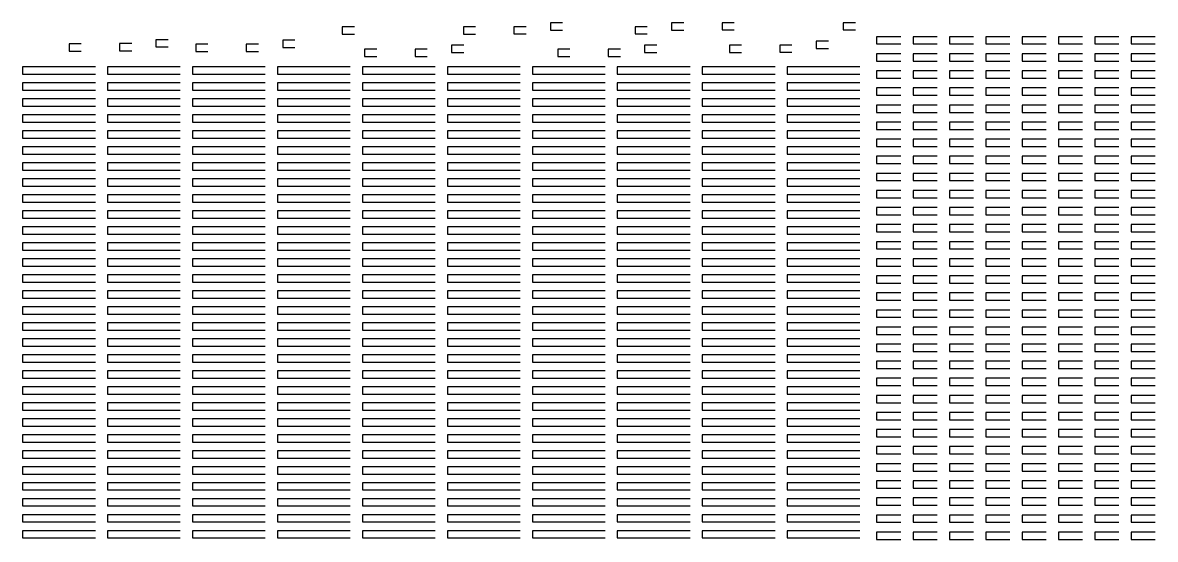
# Model space of a CAD drawing. Header units: millimetres. Extents: x 3305 to 5605, y 2355 to 3594.
# Drawn here: x 5263.2 to 5419, y 3014.6 to 3085.6 of the extents above; entities that cross this region are included whole.
import ezdxf

# ---------------------------------------------------------------- set-up
doc = ezdxf.new("R2010")
doc.units = ezdxf.units.MM
doc.layers.add('Corte exterior', color=1, linetype='Continuous')

msp = doc.modelspace()

# ---------------------------------------------------------------- linework, layer by layer
at = {"layer": 'Corte exterior', "color": 1}
for p, q in [((5307.13, 3085.07), (5307.13, 3084.07)), ((5308.8, 3085.07), (5307.13, 3085.07)), ((5323.8, 3085.07), (5323.8, 3084.07)), ((5325.47, 3085.07), (5323.8, 3085.07)), ((5330.75, 3085.09), (5330.75, 3084.09)), ((5332.42, 3085.09), (5330.75, 3085.09)), ((5335.76, 3085.62), (5335.76, 3084.62)), ((5337.43, 3085.62), (5335.76, 3085.62)), ((5335.76, 3084.62), (5337.43, 3084.62)), ((5347.42, 3085.09), (5347.42, 3084.09)), ((5349.08, 3085.09), (5347.42, 3085.09)), ((5352.43, 3085.62), (5352.43, 3084.62)), ((5354.09, 3085.62), (5352.43, 3085.62)), ((5352.43, 3084.62), (5354.09, 3084.62)), ((5359.38, 3085.64), (5359.38, 3084.64)), ((5361.04, 3085.64), (5359.38, 3085.64)), ((5359.38, 3084.64), (5361.04, 3084.64)), ((5376.04, 3085.64), (5376.04, 3084.64)), ((5377.71, 3085.64), (5376.04, 3085.64)), ((5376.04, 3084.64), (5377.71, 3084.64)), ((5281.51, 3083.3), (5281.51, 3082.3)), ((5283.18, 3083.3), (5281.51, 3083.3)), ((5298.94, 3083.23), (5298.94, 3082.23)), ((5300.61, 3083.23), (5298.94, 3083.23)), ((5307.13, 3084.07), (5308.8, 3084.07)), ((5323.8, 3084.07), (5325.47, 3084.07)), ((5330.75, 3084.09), (5332.42, 3084.09)), ((5347.42, 3084.09), (5349.08, 3084.09)), ((5372.33, 3083.11), (5372.33, 3082.11)), ((5373.99, 3083.11), (5372.33, 3083.11)), ((5269.55, 3082.74), (5269.55, 3081.74)), ((5271.21, 3082.74), (5269.55, 3082.74)), ((5269.55, 3081.74), (5271.21, 3081.74)), ((5276.5, 3082.76), (5276.5, 3081.76)), ((5278.17, 3082.76), (5276.5, 3082.76)), ((5276.5, 3081.76), (5278.17, 3081.76)), ((5281.51, 3082.3), (5283.18, 3082.3)), ((5286.98, 3082.68), (5286.98, 3081.68)), ((5288.65, 3082.68), (5286.98, 3082.68)), ((5286.98, 3081.68), (5288.65, 3081.68)), ((5293.93, 3082.7), (5293.93, 3081.7)), ((5295.6, 3082.7), (5293.93, 3082.7)), ((5293.93, 3081.7), (5295.6, 3081.7)), ((5298.94, 3082.23), (5300.61, 3082.23)), ((5310.2, 3081.98), (5310.2, 3080.98)), ((5311.87, 3081.98), (5310.2, 3081.98)), ((5317.16, 3082.01), (5317.16, 3081.01)), ((5318.82, 3082.01), (5317.16, 3082.01)), ((5322.17, 3082.54), (5322.17, 3081.54)), ((5323.83, 3082.54), (5322.17, 3082.54)), ((5322.17, 3081.54), (5323.83, 3081.54)), ((5336.76, 3081.98), (5336.76, 3080.98)), ((5338.43, 3081.98), (5336.76, 3081.98)), ((5343.72, 3082.01), (5343.72, 3081.01)), ((5345.38, 3082.01), (5343.72, 3082.01)), ((5348.72, 3082.54), (5348.72, 3081.54)), ((5350.39, 3082.54), (5348.72, 3082.54)), ((5348.72, 3081.54), (5350.39, 3081.54)), ((5360.37, 3082.55), (5360.37, 3081.55)), ((5362.03, 3082.55), (5360.37, 3082.55)), ((5360.37, 3081.55), (5362.03, 3081.55)), ((5367.32, 3082.57), (5367.32, 3081.57)), ((5368.98, 3082.57), (5367.32, 3082.57)), ((5367.32, 3081.57), (5368.98, 3081.57)), ((5372.33, 3082.11), (5373.99, 3082.11)), ((5310.2, 3080.98), (5311.87, 3080.98)), ((5317.16, 3081.01), (5318.82, 3081.01)), ((5336.76, 3080.98), (5338.43, 3080.98)), ((5343.72, 3081.01), (5345.38, 3081.01))]:
    msp.add_line(p, q, dxfattribs=at)
for points in [[(5383.96, 3083.71), (5380.63, 3083.71), (5380.63, 3082.71), (5383.96, 3082.71)], [(5388.96, 3083.71), (5385.63, 3083.71), (5385.63, 3082.71), (5388.96, 3082.71)], [(5393.96, 3083.71), (5390.63, 3083.71), (5390.63, 3082.71), (5393.96, 3082.71)], [(5398.96, 3083.71), (5395.63, 3083.71), (5395.63, 3082.71), (5398.96, 3082.71)], [(5403.96, 3083.71), (5400.63, 3083.71), (5400.63, 3082.71), (5403.96, 3082.71)], [(5408.96, 3083.71), (5405.63, 3083.71), (5405.63, 3082.71), (5408.96, 3082.71)], [(5413.96, 3083.71), (5410.63, 3083.71), (5410.63, 3082.71), (5413.96, 3082.71)], [(5418.96, 3083.71), (5415.63, 3083.71), (5415.63, 3082.71), (5418.96, 3082.71)], [(5383.96, 3081.36), (5380.63, 3081.36), (5380.63, 3080.36), (5383.96, 3080.36)], [(5388.96, 3081.36), (5385.63, 3081.36), (5385.63, 3080.36), (5388.96, 3080.36)], [(5393.96, 3081.36), (5390.63, 3081.36), (5390.63, 3080.36), (5393.96, 3080.36)], [(5398.96, 3081.36), (5395.63, 3081.36), (5395.63, 3080.36), (5398.96, 3080.36)], [(5403.96, 3081.36), (5400.63, 3081.36), (5400.63, 3080.36), (5403.96, 3080.36)], [(5408.96, 3081.36), (5405.63, 3081.36), (5405.63, 3080.36), (5408.96, 3080.36)], [(5413.96, 3081.36), (5410.63, 3081.36), (5410.63, 3080.36), (5413.96, 3080.36)], [(5418.96, 3081.36), (5415.63, 3081.36), (5415.63, 3080.36), (5418.96, 3080.36)], [(5273.17, 3079.57), (5263.17, 3079.57), (5263.17, 3078.57), (5273.17, 3078.57)], [(5284.86, 3079.57), (5274.86, 3079.57), (5274.86, 3078.57), (5284.86, 3078.57)], [(5296.54, 3079.57), (5286.54, 3079.57), (5286.54, 3078.57), (5296.54, 3078.57)], [(5308.23, 3079.57), (5298.23, 3079.57), (5298.23, 3078.57), (5308.23, 3078.57)], [(5319.91, 3079.57), (5309.91, 3079.57), (5309.91, 3078.57), (5319.91, 3078.57)], [(5331.59, 3079.57), (5321.59, 3079.57), (5321.59, 3078.57), (5331.59, 3078.57)], [(5343.28, 3079.57), (5333.28, 3079.57), (5333.28, 3078.57), (5343.28, 3078.57)], [(5354.96, 3079.57), (5344.96, 3079.57), (5344.96, 3078.57), (5354.96, 3078.57)], [(5366.65, 3079.57), (5356.65, 3079.57), (5356.65, 3078.57), (5366.65, 3078.57)], [(5378.33, 3079.57), (5368.33, 3079.57), (5368.33, 3078.57), (5378.33, 3078.57)], [(5383.96, 3079.01), (5380.63, 3079.01), (5380.63, 3078.01), (5383.96, 3078.01)], [(5388.96, 3079.01), (5385.63, 3079.01), (5385.63, 3078.01), (5388.96, 3078.01)], [(5393.96, 3079.01), (5390.63, 3079.01), (5390.63, 3078.01), (5393.96, 3078.01)], [(5398.96, 3079.01), (5395.63, 3079.01), (5395.63, 3078.01), (5398.96, 3078.01)], [(5403.96, 3079.01), (5400.63, 3079.01), (5400.63, 3078.01), (5403.96, 3078.01)], [(5408.96, 3079.01), (5405.63, 3079.01), (5405.63, 3078.01), (5408.96, 3078.01)], [(5413.96, 3079.01), (5410.63, 3079.01), (5410.63, 3078.01), (5413.96, 3078.01)], [(5418.96, 3079.01), (5415.63, 3079.01), (5415.63, 3078.01), (5418.96, 3078.01)], [(5273.17, 3077.37), (5263.17, 3077.37), (5263.17, 3076.37), (5273.17, 3076.37)], [(5284.86, 3077.37), (5274.86, 3077.37), (5274.86, 3076.37), (5284.86, 3076.37)], [(5296.54, 3077.37), (5286.54, 3077.37), (5286.54, 3076.37), (5296.54, 3076.37)], [(5308.23, 3077.37), (5298.23, 3077.37), (5298.23, 3076.37), (5308.23, 3076.37)], [(5319.91, 3077.37), (5309.91, 3077.37), (5309.91, 3076.37), (5319.91, 3076.37)], [(5331.59, 3077.37), (5321.59, 3077.37), (5321.59, 3076.37), (5331.59, 3076.37)], [(5343.28, 3077.37), (5333.28, 3077.37), (5333.28, 3076.37), (5343.28, 3076.37)], [(5354.96, 3077.37), (5344.96, 3077.37), (5344.96, 3076.37), (5354.96, 3076.37)], [(5366.65, 3077.37), (5356.65, 3077.37), (5356.65, 3076.37), (5366.65, 3076.37)], [(5378.33, 3077.37), (5368.33, 3077.37), (5368.33, 3076.37), (5378.33, 3076.37)], [(5383.96, 3076.66), (5380.63, 3076.66), (5380.63, 3075.66), (5383.96, 3075.66)], [(5388.96, 3076.66), (5385.63, 3076.66), (5385.63, 3075.66), (5388.96, 3075.66)], [(5393.96, 3076.66), (5390.63, 3076.66), (5390.63, 3075.66), (5393.96, 3075.66)], [(5398.96, 3076.66), (5395.63, 3076.66), (5395.63, 3075.66), (5398.96, 3075.66)], [(5403.96, 3076.66), (5400.63, 3076.66), (5400.63, 3075.66), (5403.96, 3075.66)], [(5408.96, 3076.66), (5405.63, 3076.66), (5405.63, 3075.66), (5408.96, 3075.66)], [(5413.96, 3076.66), (5410.63, 3076.66), (5410.63, 3075.66), (5413.96, 3075.66)], [(5418.96, 3076.66), (5415.63, 3076.66), (5415.63, 3075.66), (5418.96, 3075.66)], [(5273.17, 3075.17), (5263.17, 3075.17), (5263.17, 3074.17), (5273.17, 3074.17)], [(5284.86, 3075.17), (5274.86, 3075.17), (5274.86, 3074.17), (5284.86, 3074.17)], [(5296.54, 3075.17), (5286.54, 3075.17), (5286.54, 3074.17), (5296.54, 3074.17)], [(5308.23, 3075.17), (5298.23, 3075.17), (5298.23, 3074.17), (5308.23, 3074.17)], [(5319.91, 3075.17), (5309.91, 3075.17), (5309.91, 3074.17), (5319.91, 3074.17)], [(5331.59, 3075.17), (5321.59, 3075.17), (5321.59, 3074.17), (5331.59, 3074.17)], [(5343.28, 3075.17), (5333.28, 3075.17), (5333.28, 3074.17), (5343.28, 3074.17)], [(5354.96, 3075.17), (5344.96, 3075.17), (5344.96, 3074.17), (5354.96, 3074.17)], [(5366.65, 3075.17), (5356.65, 3075.17), (5356.65, 3074.17), (5366.65, 3074.17)], [(5378.33, 3075.17), (5368.33, 3075.17), (5368.33, 3074.17), (5378.33, 3074.17)], [(5383.96, 3074.31), (5380.63, 3074.31), (5380.63, 3073.31), (5383.96, 3073.31)], [(5388.96, 3074.31), (5385.63, 3074.31), (5385.63, 3073.31), (5388.96, 3073.31)], [(5393.96, 3074.31), (5390.63, 3074.31), (5390.63, 3073.31), (5393.96, 3073.31)], [(5398.96, 3074.31), (5395.63, 3074.31), (5395.63, 3073.31), (5398.96, 3073.31)], [(5403.96, 3074.31), (5400.63, 3074.31), (5400.63, 3073.31), (5403.96, 3073.31)], [(5408.96, 3074.31), (5405.63, 3074.31), (5405.63, 3073.31), (5408.96, 3073.31)], [(5413.96, 3074.31), (5410.63, 3074.31), (5410.63, 3073.31), (5413.96, 3073.31)], [(5418.96, 3074.31), (5415.63, 3074.31), (5415.63, 3073.31), (5418.96, 3073.31)], [(5273.17, 3072.97), (5263.17, 3072.97), (5263.17, 3071.97), (5273.17, 3071.97)], [(5284.86, 3072.97), (5274.86, 3072.97), (5274.86, 3071.97), (5284.86, 3071.97)], [(5296.54, 3072.97), (5286.54, 3072.97), (5286.54, 3071.97), (5296.54, 3071.97)], [(5308.23, 3072.97), (5298.23, 3072.97), (5298.23, 3071.97), (5308.23, 3071.97)], [(5319.91, 3072.97), (5309.91, 3072.97), (5309.91, 3071.97), (5319.91, 3071.97)], [(5331.59, 3072.97), (5321.59, 3072.97), (5321.59, 3071.97), (5331.59, 3071.97)], [(5343.28, 3072.97), (5333.28, 3072.97), (5333.28, 3071.97), (5343.28, 3071.97)], [(5354.96, 3072.97), (5344.96, 3072.97), (5344.96, 3071.97), (5354.96, 3071.97)], [(5366.65, 3072.97), (5356.65, 3072.97), (5356.65, 3071.97), (5366.65, 3071.97)], [(5378.33, 3072.97), (5368.33, 3072.97), (5368.33, 3071.97), (5378.33, 3071.97)], [(5273.17, 3070.77), (5263.17, 3070.77), (5263.17, 3069.77), (5273.17, 3069.77)], [(5284.86, 3070.77), (5274.86, 3070.77), (5274.86, 3069.77), (5284.86, 3069.77)], [(5296.54, 3070.77), (5286.54, 3070.77), (5286.54, 3069.77), (5296.54, 3069.77)], [(5308.23, 3070.77), (5298.23, 3070.77), (5298.23, 3069.77), (5308.23, 3069.77)], [(5319.91, 3070.77), (5309.91, 3070.77), (5309.91, 3069.77), (5319.91, 3069.77)], [(5331.59, 3070.77), (5321.59, 3070.77), (5321.59, 3069.77), (5331.59, 3069.77)], [(5343.28, 3070.77), (5333.28, 3070.77), (5333.28, 3069.77), (5343.28, 3069.77)], [(5354.96, 3070.77), (5344.96, 3070.77), (5344.96, 3069.77), (5354.96, 3069.77)], [(5366.65, 3070.77), (5356.65, 3070.77), (5356.65, 3069.77), (5366.65, 3069.77)], [(5378.33, 3070.77), (5368.33, 3070.77), (5368.33, 3069.77), (5378.33, 3069.77)], [(5383.96, 3071.97), (5380.63, 3071.97), (5380.63, 3070.97), (5383.96, 3070.97)], [(5388.96, 3071.97), (5385.63, 3071.97), (5385.63, 3070.97), (5388.96, 3070.97)], [(5393.96, 3071.97), (5390.63, 3071.97), (5390.63, 3070.97), (5393.96, 3070.97)], [(5398.96, 3071.97), (5395.63, 3071.97), (5395.63, 3070.97), (5398.96, 3070.97)], [(5403.96, 3071.97), (5400.63, 3071.97), (5400.63, 3070.97), (5403.96, 3070.97)], [(5408.96, 3071.97), (5405.63, 3071.97), (5405.63, 3070.97), (5408.96, 3070.97)], [(5413.96, 3071.97), (5410.63, 3071.97), (5410.63, 3070.97), (5413.96, 3070.97)], [(5418.96, 3071.97), (5415.63, 3071.97), (5415.63, 3070.97), (5418.96, 3070.97)], [(5383.96, 3069.62), (5380.63, 3069.62), (5380.63, 3068.62), (5383.96, 3068.62)], [(5388.96, 3069.62), (5385.63, 3069.62), (5385.63, 3068.62), (5388.96, 3068.62)], [(5393.96, 3069.62), (5390.63, 3069.62), (5390.63, 3068.62), (5393.96, 3068.62)], [(5398.96, 3069.62), (5395.63, 3069.62), (5395.63, 3068.62), (5398.96, 3068.62)], [(5403.96, 3069.62), (5400.63, 3069.62), (5400.63, 3068.62), (5403.96, 3068.62)], [(5408.96, 3069.62), (5405.63, 3069.62), (5405.63, 3068.62), (5408.96, 3068.62)], [(5413.96, 3069.62), (5410.63, 3069.62), (5410.63, 3068.62), (5413.96, 3068.62)], [(5418.96, 3069.62), (5415.63, 3069.62), (5415.63, 3068.62), (5418.96, 3068.62)], [(5273.17, 3068.57), (5263.17, 3068.57), (5263.17, 3067.57), (5273.17, 3067.57)], [(5284.86, 3068.57), (5274.86, 3068.57), (5274.86, 3067.57), (5284.86, 3067.57)], [(5296.54, 3068.57), (5286.54, 3068.57), (5286.54, 3067.57), (5296.54, 3067.57)], [(5308.23, 3068.57), (5298.23, 3068.57), (5298.23, 3067.57), (5308.23, 3067.57)], [(5319.91, 3068.57), (5309.91, 3068.57), (5309.91, 3067.57), (5319.91, 3067.57)], [(5331.59, 3068.57), (5321.59, 3068.57), (5321.59, 3067.57), (5331.59, 3067.57)], [(5343.28, 3068.57), (5333.28, 3068.57), (5333.28, 3067.57), (5343.28, 3067.57)], [(5354.96, 3068.57), (5344.96, 3068.57), (5344.96, 3067.57), (5354.96, 3067.57)], [(5366.65, 3068.57), (5356.65, 3068.57), (5356.65, 3067.57), (5366.65, 3067.57)], [(5378.33, 3068.57), (5368.33, 3068.57), (5368.33, 3067.57), (5378.33, 3067.57)], [(5273.17, 3066.37), (5263.17, 3066.37), (5263.17, 3065.37), (5273.17, 3065.37)], [(5284.86, 3066.37), (5274.86, 3066.37), (5274.86, 3065.37), (5284.86, 3065.37)], [(5296.54, 3066.37), (5286.54, 3066.37), (5286.54, 3065.37), (5296.54, 3065.37)], [(5308.23, 3066.37), (5298.23, 3066.37), (5298.23, 3065.37), (5308.23, 3065.37)], [(5319.91, 3066.37), (5309.91, 3066.37), (5309.91, 3065.37), (5319.91, 3065.37)], [(5331.59, 3066.37), (5321.59, 3066.37), (5321.59, 3065.37), (5331.59, 3065.37)], [(5343.28, 3066.37), (5333.28, 3066.37), (5333.28, 3065.37), (5343.28, 3065.37)], [(5354.96, 3066.37), (5344.96, 3066.37), (5344.96, 3065.37), (5354.96, 3065.37)], [(5366.65, 3066.37), (5356.65, 3066.37), (5356.65, 3065.37), (5366.65, 3065.37)], [(5378.33, 3066.37), (5368.33, 3066.37), (5368.33, 3065.37), (5378.33, 3065.37)], [(5383.96, 3067.27), (5380.63, 3067.27), (5380.63, 3066.27), (5383.96, 3066.27)], [(5388.96, 3067.27), (5385.63, 3067.27), (5385.63, 3066.27), (5388.96, 3066.27)], [(5393.96, 3067.27), (5390.63, 3067.27), (5390.63, 3066.27), (5393.96, 3066.27)], [(5398.96, 3067.27), (5395.63, 3067.27), (5395.63, 3066.27), (5398.96, 3066.27)], [(5403.96, 3067.27), (5400.63, 3067.27), (5400.63, 3066.27), (5403.96, 3066.27)], [(5408.96, 3067.27), (5405.63, 3067.27), (5405.63, 3066.27), (5408.96, 3066.27)], [(5413.96, 3067.27), (5410.63, 3067.27), (5410.63, 3066.27), (5413.96, 3066.27)], [(5418.96, 3067.27), (5415.63, 3067.27), (5415.63, 3066.27), (5418.96, 3066.27)], [(5383.96, 3064.92), (5380.63, 3064.92), (5380.63, 3063.92), (5383.96, 3063.92)], [(5388.96, 3064.92), (5385.63, 3064.92), (5385.63, 3063.92), (5388.96, 3063.92)], [(5393.96, 3064.92), (5390.63, 3064.92), (5390.63, 3063.92), (5393.96, 3063.92)], [(5398.96, 3064.92), (5395.63, 3064.92), (5395.63, 3063.92), (5398.96, 3063.92)], [(5403.96, 3064.92), (5400.63, 3064.92), (5400.63, 3063.92), (5403.96, 3063.92)], [(5408.96, 3064.92), (5405.63, 3064.92), (5405.63, 3063.92), (5408.96, 3063.92)], [(5413.96, 3064.92), (5410.63, 3064.92), (5410.63, 3063.92), (5413.96, 3063.92)], [(5418.96, 3064.92), (5415.63, 3064.92), (5415.63, 3063.92), (5418.96, 3063.92)], [(5273.17, 3064.17), (5263.17, 3064.17), (5263.17, 3063.17), (5273.17, 3063.17)], [(5284.86, 3064.17), (5274.86, 3064.17), (5274.86, 3063.17), (5284.86, 3063.17)], [(5296.54, 3064.17), (5286.54, 3064.17), (5286.54, 3063.17), (5296.54, 3063.17)], [(5308.23, 3064.17), (5298.23, 3064.17), (5298.23, 3063.17), (5308.23, 3063.17)], [(5319.91, 3064.17), (5309.91, 3064.17), (5309.91, 3063.17), (5319.91, 3063.17)], [(5331.59, 3064.17), (5321.59, 3064.17), (5321.59, 3063.17), (5331.59, 3063.17)], [(5343.28, 3064.17), (5333.28, 3064.17), (5333.28, 3063.17), (5343.28, 3063.17)], [(5354.96, 3064.17), (5344.96, 3064.17), (5344.96, 3063.17), (5354.96, 3063.17)], [(5366.65, 3064.17), (5356.65, 3064.17), (5356.65, 3063.17), (5366.65, 3063.17)], [(5378.33, 3064.17), (5368.33, 3064.17), (5368.33, 3063.17), (5378.33, 3063.17)], [(5273.17, 3061.97), (5263.17, 3061.97), (5263.17, 3060.97), (5273.17, 3060.97)], [(5284.86, 3061.97), (5274.86, 3061.97), (5274.86, 3060.97), (5284.86, 3060.97)], [(5296.54, 3061.97), (5286.54, 3061.97), (5286.54, 3060.97), (5296.54, 3060.97)], [(5308.23, 3061.97), (5298.23, 3061.97), (5298.23, 3060.97), (5308.23, 3060.97)], [(5319.91, 3061.97), (5309.91, 3061.97), (5309.91, 3060.97), (5319.91, 3060.97)], [(5331.59, 3061.97), (5321.59, 3061.97), (5321.59, 3060.97), (5331.59, 3060.97)], [(5343.28, 3061.97), (5333.28, 3061.97), (5333.28, 3060.97), (5343.28, 3060.97)], [(5354.96, 3061.97), (5344.96, 3061.97), (5344.96, 3060.97), (5354.96, 3060.97)], [(5366.65, 3061.97), (5356.65, 3061.97), (5356.65, 3060.97), (5366.65, 3060.97)], [(5378.33, 3061.97), (5368.33, 3061.97), (5368.33, 3060.97), (5378.33, 3060.97)], [(5383.96, 3062.57), (5380.63, 3062.57), (5380.63, 3061.57), (5383.96, 3061.57)], [(5388.96, 3062.57), (5385.63, 3062.57), (5385.63, 3061.57), (5388.96, 3061.57)], [(5393.96, 3062.57), (5390.63, 3062.57), (5390.63, 3061.57), (5393.96, 3061.57)], [(5398.96, 3062.57), (5395.63, 3062.57), (5395.63, 3061.57), (5398.96, 3061.57)], [(5403.96, 3062.57), (5400.63, 3062.57), (5400.63, 3061.57), (5403.96, 3061.57)], [(5408.96, 3062.57), (5405.63, 3062.57), (5405.63, 3061.57), (5408.96, 3061.57)], [(5413.96, 3062.57), (5410.63, 3062.57), (5410.63, 3061.57), (5413.96, 3061.57)], [(5418.96, 3062.57), (5415.63, 3062.57), (5415.63, 3061.57), (5418.96, 3061.57)], [(5273.17, 3059.77), (5263.17, 3059.77), (5263.17, 3058.77), (5273.17, 3058.77)], [(5284.86, 3059.77), (5274.86, 3059.77), (5274.86, 3058.77), (5284.86, 3058.77)], [(5296.54, 3059.77), (5286.54, 3059.77), (5286.54, 3058.77), (5296.54, 3058.77)], [(5308.23, 3059.77), (5298.23, 3059.77), (5298.23, 3058.77), (5308.23, 3058.77)], [(5319.91, 3059.77), (5309.91, 3059.77), (5309.91, 3058.77), (5319.91, 3058.77)], [(5331.59, 3059.77), (5321.59, 3059.77), (5321.59, 3058.77), (5331.59, 3058.77)], [(5343.28, 3059.77), (5333.28, 3059.77), (5333.28, 3058.77), (5343.28, 3058.77)], [(5354.96, 3059.77), (5344.96, 3059.77), (5344.96, 3058.77), (5354.96, 3058.77)], [(5366.65, 3059.77), (5356.65, 3059.77), (5356.65, 3058.77), (5366.65, 3058.77)], [(5378.33, 3059.77), (5368.33, 3059.77), (5368.33, 3058.77), (5378.33, 3058.77)], [(5383.96, 3060.22), (5380.63, 3060.22), (5380.63, 3059.22), (5383.96, 3059.22)], [(5388.96, 3060.22), (5385.63, 3060.22), (5385.63, 3059.22), (5388.96, 3059.22)], [(5393.96, 3060.22), (5390.63, 3060.22), (5390.63, 3059.22), (5393.96, 3059.22)], [(5398.96, 3060.22), (5395.63, 3060.22), (5395.63, 3059.22), (5398.96, 3059.22)], [(5403.96, 3060.22), (5400.63, 3060.22), (5400.63, 3059.22), (5403.96, 3059.22)], [(5408.96, 3060.22), (5405.63, 3060.22), (5405.63, 3059.22), (5408.96, 3059.22)], [(5413.96, 3060.22), (5410.63, 3060.22), (5410.63, 3059.22), (5413.96, 3059.22)], [(5418.96, 3060.22), (5415.63, 3060.22), (5415.63, 3059.22), (5418.96, 3059.22)], [(5273.17, 3057.57), (5263.17, 3057.57), (5263.17, 3056.57), (5273.17, 3056.57)], [(5284.86, 3057.57), (5274.86, 3057.57), (5274.86, 3056.57), (5284.86, 3056.57)], [(5296.54, 3057.57), (5286.54, 3057.57), (5286.54, 3056.57), (5296.54, 3056.57)], [(5308.23, 3057.57), (5298.23, 3057.57), (5298.23, 3056.57), (5308.23, 3056.57)], [(5319.91, 3057.57), (5309.91, 3057.57), (5309.91, 3056.57), (5319.91, 3056.57)], [(5331.59, 3057.57), (5321.59, 3057.57), (5321.59, 3056.57), (5331.59, 3056.57)], [(5343.28, 3057.57), (5333.28, 3057.57), (5333.28, 3056.57), (5343.28, 3056.57)], [(5354.96, 3057.57), (5344.96, 3057.57), (5344.96, 3056.57), (5354.96, 3056.57)], [(5366.65, 3057.57), (5356.65, 3057.57), (5356.65, 3056.57), (5366.65, 3056.57)], [(5378.33, 3057.57), (5368.33, 3057.57), (5368.33, 3056.57), (5378.33, 3056.57)], [(5383.96, 3057.87), (5380.63, 3057.87), (5380.63, 3056.87), (5383.96, 3056.87)], [(5388.96, 3057.87), (5385.63, 3057.87), (5385.63, 3056.87), (5388.96, 3056.87)], [(5393.96, 3057.87), (5390.63, 3057.87), (5390.63, 3056.87), (5393.96, 3056.87)], [(5398.96, 3057.87), (5395.63, 3057.87), (5395.63, 3056.87), (5398.96, 3056.87)], [(5403.96, 3057.87), (5400.63, 3057.87), (5400.63, 3056.87), (5403.96, 3056.87)], [(5408.96, 3057.87), (5405.63, 3057.87), (5405.63, 3056.87), (5408.96, 3056.87)], [(5413.96, 3057.87), (5410.63, 3057.87), (5410.63, 3056.87), (5413.96, 3056.87)], [(5418.96, 3057.87), (5415.63, 3057.87), (5415.63, 3056.87), (5418.96, 3056.87)], [(5273.17, 3055.37), (5263.17, 3055.37), (5263.17, 3054.37), (5273.17, 3054.37)], [(5284.86, 3055.37), (5274.86, 3055.37), (5274.86, 3054.37), (5284.86, 3054.37)], [(5296.54, 3055.37), (5286.54, 3055.37), (5286.54, 3054.37), (5296.54, 3054.37)], [(5308.23, 3055.37), (5298.23, 3055.37), (5298.23, 3054.37), (5308.23, 3054.37)], [(5319.91, 3055.37), (5309.91, 3055.37), (5309.91, 3054.37), (5319.91, 3054.37)], [(5331.59, 3055.37), (5321.59, 3055.37), (5321.59, 3054.37), (5331.59, 3054.37)], [(5343.28, 3055.37), (5333.28, 3055.37), (5333.28, 3054.37), (5343.28, 3054.37)], [(5354.96, 3055.37), (5344.96, 3055.37), (5344.96, 3054.37), (5354.96, 3054.37)], [(5366.65, 3055.37), (5356.65, 3055.37), (5356.65, 3054.37), (5366.65, 3054.37)], [(5378.33, 3055.37), (5368.33, 3055.37), (5368.33, 3054.37), (5378.33, 3054.37)], [(5383.96, 3055.52), (5380.63, 3055.52), (5380.63, 3054.52), (5383.96, 3054.52)], [(5388.96, 3055.52), (5385.63, 3055.52), (5385.63, 3054.52), (5388.96, 3054.52)], [(5393.96, 3055.52), (5390.63, 3055.52), (5390.63, 3054.52), (5393.96, 3054.52)], [(5398.96, 3055.52), (5395.63, 3055.52), (5395.63, 3054.52), (5398.96, 3054.52)], [(5403.96, 3055.52), (5400.63, 3055.52), (5400.63, 3054.52), (5403.96, 3054.52)], [(5408.96, 3055.52), (5405.63, 3055.52), (5405.63, 3054.52), (5408.96, 3054.52)], [(5413.96, 3055.52), (5410.63, 3055.52), (5410.63, 3054.52), (5413.96, 3054.52)], [(5418.96, 3055.52), (5415.63, 3055.52), (5415.63, 3054.52), (5418.96, 3054.52)], [(5273.17, 3053.17), (5263.17, 3053.17), (5263.17, 3052.17), (5273.17, 3052.17)], [(5284.86, 3053.17), (5274.86, 3053.17), (5274.86, 3052.17), (5284.86, 3052.17)], [(5296.54, 3053.17), (5286.54, 3053.17), (5286.54, 3052.17), (5296.54, 3052.17)], [(5308.23, 3053.17), (5298.23, 3053.17), (5298.23, 3052.17), (5308.23, 3052.17)], [(5319.91, 3053.17), (5309.91, 3053.17), (5309.91, 3052.17), (5319.91, 3052.17)], [(5331.59, 3053.17), (5321.59, 3053.17), (5321.59, 3052.17), (5331.59, 3052.17)], [(5343.28, 3053.17), (5333.28, 3053.17), (5333.28, 3052.17), (5343.28, 3052.17)], [(5354.96, 3053.17), (5344.96, 3053.17), (5344.96, 3052.17), (5354.96, 3052.17)], [(5366.65, 3053.17), (5356.65, 3053.17), (5356.65, 3052.17), (5366.65, 3052.17)], [(5378.33, 3053.17), (5368.33, 3053.17), (5368.33, 3052.17), (5378.33, 3052.17)], [(5383.96, 3053.17), (5380.63, 3053.17), (5380.63, 3052.17), (5383.96, 3052.17)], [(5388.96, 3053.17), (5385.63, 3053.17), (5385.63, 3052.17), (5388.96, 3052.17)], [(5393.96, 3053.17), (5390.63, 3053.17), (5390.63, 3052.17), (5393.96, 3052.17)], [(5398.96, 3053.17), (5395.63, 3053.17), (5395.63, 3052.17), (5398.96, 3052.17)], [(5403.96, 3053.17), (5400.63, 3053.17), (5400.63, 3052.17), (5403.96, 3052.17)], [(5408.96, 3053.17), (5405.63, 3053.17), (5405.63, 3052.17), (5408.96, 3052.17)], [(5413.96, 3053.17), (5410.63, 3053.17), (5410.63, 3052.17), (5413.96, 3052.17)], [(5418.96, 3053.17), (5415.63, 3053.17), (5415.63, 3052.17), (5418.96, 3052.17)], [(5273.17, 3050.97), (5263.17, 3050.97), (5263.17, 3049.97), (5273.17, 3049.97)], [(5284.86, 3050.97), (5274.86, 3050.97), (5274.86, 3049.97), (5284.86, 3049.97)], [(5296.54, 3050.97), (5286.54, 3050.97), (5286.54, 3049.97), (5296.54, 3049.97)], [(5308.23, 3050.97), (5298.23, 3050.97), (5298.23, 3049.97), (5308.23, 3049.97)], [(5319.91, 3050.97), (5309.91, 3050.97), (5309.91, 3049.97), (5319.91, 3049.97)], [(5331.59, 3050.97), (5321.59, 3050.97), (5321.59, 3049.97), (5331.59, 3049.97)], [(5343.28, 3050.97), (5333.28, 3050.97), (5333.28, 3049.97), (5343.28, 3049.97)], [(5354.96, 3050.97), (5344.96, 3050.97), (5344.96, 3049.97), (5354.96, 3049.97)], [(5366.65, 3050.97), (5356.65, 3050.97), (5356.65, 3049.97), (5366.65, 3049.97)], [(5378.33, 3050.97), (5368.33, 3050.97), (5368.33, 3049.97), (5378.33, 3049.97)], [(5383.96, 3050.82), (5380.63, 3050.82), (5380.63, 3049.82), (5383.96, 3049.82)], [(5388.96, 3050.82), (5385.63, 3050.82), (5385.63, 3049.82), (5388.96, 3049.82)], [(5393.96, 3050.82), (5390.63, 3050.82), (5390.63, 3049.82), (5393.96, 3049.82)], [(5398.96, 3050.82), (5395.63, 3050.82), (5395.63, 3049.82), (5398.96, 3049.82)], [(5403.96, 3050.82), (5400.63, 3050.82), (5400.63, 3049.82), (5403.96, 3049.82)], [(5408.96, 3050.82), (5405.63, 3050.82), (5405.63, 3049.82), (5408.96, 3049.82)], [(5413.96, 3050.82), (5410.63, 3050.82), (5410.63, 3049.82), (5413.96, 3049.82)], [(5418.96, 3050.82), (5415.63, 3050.82), (5415.63, 3049.82), (5418.96, 3049.82)], [(5273.17, 3048.77), (5263.17, 3048.77), (5263.17, 3047.77), (5273.17, 3047.77)], [(5284.86, 3048.77), (5274.86, 3048.77), (5274.86, 3047.77), (5284.86, 3047.77)], [(5296.54, 3048.77), (5286.54, 3048.77), (5286.54, 3047.77), (5296.54, 3047.77)], [(5308.23, 3048.77), (5298.23, 3048.77), (5298.23, 3047.77), (5308.23, 3047.77)], [(5319.91, 3048.77), (5309.91, 3048.77), (5309.91, 3047.77), (5319.91, 3047.77)], [(5331.59, 3048.77), (5321.59, 3048.77), (5321.59, 3047.77), (5331.59, 3047.77)], [(5343.28, 3048.77), (5333.28, 3048.77), (5333.28, 3047.77), (5343.28, 3047.77)], [(5354.96, 3048.77), (5344.96, 3048.77), (5344.96, 3047.77), (5354.96, 3047.77)], [(5366.65, 3048.77), (5356.65, 3048.77), (5356.65, 3047.77), (5366.65, 3047.77)], [(5378.33, 3048.77), (5368.33, 3048.77), (5368.33, 3047.77), (5378.33, 3047.77)], [(5383.96, 3048.47), (5380.63, 3048.47), (5380.63, 3047.47), (5383.96, 3047.47)], [(5388.96, 3048.47), (5385.63, 3048.47), (5385.63, 3047.47), (5388.96, 3047.47)], [(5393.96, 3048.47), (5390.63, 3048.47), (5390.63, 3047.47), (5393.96, 3047.47)], [(5398.96, 3048.47), (5395.63, 3048.47), (5395.63, 3047.47), (5398.96, 3047.47)], [(5403.96, 3048.47), (5400.63, 3048.47), (5400.63, 3047.47), (5403.96, 3047.47)], [(5408.96, 3048.47), (5405.63, 3048.47), (5405.63, 3047.47), (5408.96, 3047.47)], [(5413.96, 3048.47), (5410.63, 3048.47), (5410.63, 3047.47), (5413.96, 3047.47)], [(5418.96, 3048.47), (5415.63, 3048.47), (5415.63, 3047.47), (5418.96, 3047.47)], [(5273.17, 3046.57), (5263.17, 3046.57), (5263.17, 3045.57), (5273.17, 3045.57)], [(5284.86, 3046.57), (5274.86, 3046.57), (5274.86, 3045.57), (5284.86, 3045.57)], [(5296.54, 3046.57), (5286.54, 3046.57), (5286.54, 3045.57), (5296.54, 3045.57)], [(5308.23, 3046.57), (5298.23, 3046.57), (5298.23, 3045.57), (5308.23, 3045.57)], [(5319.91, 3046.57), (5309.91, 3046.57), (5309.91, 3045.57), (5319.91, 3045.57)], [(5331.59, 3046.57), (5321.59, 3046.57), (5321.59, 3045.57), (5331.59, 3045.57)], [(5343.28, 3046.57), (5333.28, 3046.57), (5333.28, 3045.57), (5343.28, 3045.57)], [(5354.96, 3046.57), (5344.96, 3046.57), (5344.96, 3045.57), (5354.96, 3045.57)], [(5366.65, 3046.57), (5356.65, 3046.57), (5356.65, 3045.57), (5366.65, 3045.57)], [(5378.33, 3046.57), (5368.33, 3046.57), (5368.33, 3045.57), (5378.33, 3045.57)], [(5383.96, 3046.12), (5380.63, 3046.12), (5380.63, 3045.12), (5383.96, 3045.12)], [(5388.96, 3046.12), (5385.63, 3046.12), (5385.63, 3045.12), (5388.96, 3045.12)], [(5393.96, 3046.12), (5390.63, 3046.12), (5390.63, 3045.12), (5393.96, 3045.12)], [(5398.96, 3046.12), (5395.63, 3046.12), (5395.63, 3045.12), (5398.96, 3045.12)], [(5403.96, 3046.12), (5400.63, 3046.12), (5400.63, 3045.12), (5403.96, 3045.12)], [(5408.96, 3046.12), (5405.63, 3046.12), (5405.63, 3045.12), (5408.96, 3045.12)], [(5413.96, 3046.12), (5410.63, 3046.12), (5410.63, 3045.12), (5413.96, 3045.12)], [(5418.96, 3046.12), (5415.63, 3046.12), (5415.63, 3045.12), (5418.96, 3045.12)], [(5273.17, 3044.37), (5263.17, 3044.37), (5263.17, 3043.37), (5273.17, 3043.37)], [(5284.86, 3044.37), (5274.86, 3044.37), (5274.86, 3043.37), (5284.86, 3043.37)], [(5296.54, 3044.37), (5286.54, 3044.37), (5286.54, 3043.37), (5296.54, 3043.37)], [(5308.23, 3044.37), (5298.23, 3044.37), (5298.23, 3043.37), (5308.23, 3043.37)], [(5319.91, 3044.37), (5309.91, 3044.37), (5309.91, 3043.37), (5319.91, 3043.37)], [(5331.59, 3044.37), (5321.59, 3044.37), (5321.59, 3043.37), (5331.59, 3043.37)], [(5343.28, 3044.37), (5333.28, 3044.37), (5333.28, 3043.37), (5343.28, 3043.37)], [(5354.96, 3044.37), (5344.96, 3044.37), (5344.96, 3043.37), (5354.96, 3043.37)], [(5366.65, 3044.37), (5356.65, 3044.37), (5356.65, 3043.37), (5366.65, 3043.37)], [(5378.33, 3044.37), (5368.33, 3044.37), (5368.33, 3043.37), (5378.33, 3043.37)], [(5383.96, 3043.77), (5380.63, 3043.77), (5380.63, 3042.77), (5383.96, 3042.77)], [(5388.96, 3043.77), (5385.63, 3043.77), (5385.63, 3042.77), (5388.96, 3042.77)], [(5393.96, 3043.77), (5390.63, 3043.77), (5390.63, 3042.77), (5393.96, 3042.77)], [(5398.96, 3043.77), (5395.63, 3043.77), (5395.63, 3042.77), (5398.96, 3042.77)], [(5403.96, 3043.77), (5400.63, 3043.77), (5400.63, 3042.77), (5403.96, 3042.77)], [(5408.96, 3043.77), (5405.63, 3043.77), (5405.63, 3042.77), (5408.96, 3042.77)], [(5413.96, 3043.77), (5410.63, 3043.77), (5410.63, 3042.77), (5413.96, 3042.77)], [(5418.96, 3043.77), (5415.63, 3043.77), (5415.63, 3042.77), (5418.96, 3042.77)], [(5273.17, 3042.17), (5263.17, 3042.17), (5263.17, 3041.17), (5273.17, 3041.17)], [(5284.86, 3042.17), (5274.86, 3042.17), (5274.86, 3041.17), (5284.86, 3041.17)], [(5296.54, 3042.17), (5286.54, 3042.17), (5286.54, 3041.17), (5296.54, 3041.17)], [(5308.23, 3042.17), (5298.23, 3042.17), (5298.23, 3041.17), (5308.23, 3041.17)], [(5319.91, 3042.17), (5309.91, 3042.17), (5309.91, 3041.17), (5319.91, 3041.17)], [(5331.59, 3042.17), (5321.59, 3042.17), (5321.59, 3041.17), (5331.59, 3041.17)], [(5343.28, 3042.17), (5333.28, 3042.17), (5333.28, 3041.17), (5343.28, 3041.17)], [(5354.96, 3042.17), (5344.96, 3042.17), (5344.96, 3041.17), (5354.96, 3041.17)], [(5366.65, 3042.17), (5356.65, 3042.17), (5356.65, 3041.17), (5366.65, 3041.17)], [(5378.33, 3042.17), (5368.33, 3042.17), (5368.33, 3041.17), (5378.33, 3041.17)], [(5383.96, 3041.42), (5380.63, 3041.42), (5380.63, 3040.42), (5383.96, 3040.42)], [(5388.96, 3041.42), (5385.63, 3041.42), (5385.63, 3040.42), (5388.96, 3040.42)], [(5393.96, 3041.42), (5390.63, 3041.42), (5390.63, 3040.42), (5393.96, 3040.42)], [(5398.96, 3041.42), (5395.63, 3041.42), (5395.63, 3040.42), (5398.96, 3040.42)], [(5403.96, 3041.42), (5400.63, 3041.42), (5400.63, 3040.42), (5403.96, 3040.42)], [(5408.96, 3041.42), (5405.63, 3041.42), (5405.63, 3040.42), (5408.96, 3040.42)], [(5413.96, 3041.42), (5410.63, 3041.42), (5410.63, 3040.42), (5413.96, 3040.42)], [(5418.96, 3041.42), (5415.63, 3041.42), (5415.63, 3040.42), (5418.96, 3040.42)], [(5273.17, 3039.97), (5263.17, 3039.97), (5263.17, 3038.97), (5273.17, 3038.97)], [(5284.86, 3039.97), (5274.86, 3039.97), (5274.86, 3038.97), (5284.86, 3038.97)], [(5296.54, 3039.97), (5286.54, 3039.97), (5286.54, 3038.97), (5296.54, 3038.97)], [(5308.23, 3039.97), (5298.23, 3039.97), (5298.23, 3038.97), (5308.23, 3038.97)], [(5319.91, 3039.97), (5309.91, 3039.97), (5309.91, 3038.97), (5319.91, 3038.97)], [(5331.59, 3039.97), (5321.59, 3039.97), (5321.59, 3038.97), (5331.59, 3038.97)], [(5343.28, 3039.97), (5333.28, 3039.97), (5333.28, 3038.97), (5343.28, 3038.97)], [(5354.96, 3039.97), (5344.96, 3039.97), (5344.96, 3038.97), (5354.96, 3038.97)], [(5366.65, 3039.97), (5356.65, 3039.97), (5356.65, 3038.97), (5366.65, 3038.97)], [(5378.33, 3039.97), (5368.33, 3039.97), (5368.33, 3038.97), (5378.33, 3038.97)], [(5383.96, 3039.08), (5380.63, 3039.08), (5380.63, 3038.08), (5383.96, 3038.08)], [(5388.96, 3039.08), (5385.63, 3039.08), (5385.63, 3038.08), (5388.96, 3038.08)], [(5393.96, 3039.08), (5390.63, 3039.08), (5390.63, 3038.08), (5393.96, 3038.08)], [(5398.96, 3039.08), (5395.63, 3039.08), (5395.63, 3038.08), (5398.96, 3038.08)], [(5403.96, 3039.08), (5400.63, 3039.08), (5400.63, 3038.08), (5403.96, 3038.08)], [(5408.96, 3039.08), (5405.63, 3039.08), (5405.63, 3038.08), (5408.96, 3038.08)], [(5413.96, 3039.08), (5410.63, 3039.08), (5410.63, 3038.08), (5413.96, 3038.08)], [(5418.96, 3039.08), (5415.63, 3039.08), (5415.63, 3038.08), (5418.96, 3038.08)], [(5273.17, 3037.77), (5263.17, 3037.77), (5263.17, 3036.77), (5273.17, 3036.77)], [(5284.86, 3037.77), (5274.86, 3037.77), (5274.86, 3036.77), (5284.86, 3036.77)], [(5296.54, 3037.77), (5286.54, 3037.77), (5286.54, 3036.77), (5296.54, 3036.77)], [(5308.23, 3037.77), (5298.23, 3037.77), (5298.23, 3036.77), (5308.23, 3036.77)], [(5319.91, 3037.77), (5309.91, 3037.77), (5309.91, 3036.77), (5319.91, 3036.77)], [(5331.59, 3037.77), (5321.59, 3037.77), (5321.59, 3036.77), (5331.59, 3036.77)], [(5343.28, 3037.77), (5333.28, 3037.77), (5333.28, 3036.77), (5343.28, 3036.77)], [(5354.96, 3037.77), (5344.96, 3037.77), (5344.96, 3036.77), (5354.96, 3036.77)], [(5366.65, 3037.77), (5356.65, 3037.77), (5356.65, 3036.77), (5366.65, 3036.77)], [(5378.33, 3037.77), (5368.33, 3037.77), (5368.33, 3036.77), (5378.33, 3036.77)], [(5383.96, 3036.73), (5380.63, 3036.73), (5380.63, 3035.73), (5383.96, 3035.73)], [(5388.96, 3036.73), (5385.63, 3036.73), (5385.63, 3035.73), (5388.96, 3035.73)], [(5393.96, 3036.73), (5390.63, 3036.73), (5390.63, 3035.73), (5393.96, 3035.73)], [(5398.96, 3036.73), (5395.63, 3036.73), (5395.63, 3035.73), (5398.96, 3035.73)], [(5403.96, 3036.73), (5400.63, 3036.73), (5400.63, 3035.73), (5403.96, 3035.73)], [(5408.96, 3036.73), (5405.63, 3036.73), (5405.63, 3035.73), (5408.96, 3035.73)], [(5413.96, 3036.73), (5410.63, 3036.73), (5410.63, 3035.73), (5413.96, 3035.73)], [(5418.96, 3036.73), (5415.63, 3036.73), (5415.63, 3035.73), (5418.96, 3035.73)], [(5273.17, 3035.57), (5263.17, 3035.57), (5263.17, 3034.57), (5273.17, 3034.57)], [(5284.86, 3035.57), (5274.86, 3035.57), (5274.86, 3034.57), (5284.86, 3034.57)], [(5296.54, 3035.57), (5286.54, 3035.57), (5286.54, 3034.57), (5296.54, 3034.57)], [(5308.23, 3035.57), (5298.23, 3035.57), (5298.23, 3034.57), (5308.23, 3034.57)], [(5319.91, 3035.57), (5309.91, 3035.57), (5309.91, 3034.57), (5319.91, 3034.57)], [(5331.59, 3035.57), (5321.59, 3035.57), (5321.59, 3034.57), (5331.59, 3034.57)], [(5343.28, 3035.57), (5333.28, 3035.57), (5333.28, 3034.57), (5343.28, 3034.57)], [(5354.96, 3035.57), (5344.96, 3035.57), (5344.96, 3034.57), (5354.96, 3034.57)], [(5366.65, 3035.57), (5356.65, 3035.57), (5356.65, 3034.57), (5366.65, 3034.57)], [(5378.33, 3035.57), (5368.33, 3035.57), (5368.33, 3034.57), (5378.33, 3034.57)], [(5273.17, 3033.37), (5263.17, 3033.37), (5263.17, 3032.37), (5273.17, 3032.37)], [(5284.86, 3033.37), (5274.86, 3033.37), (5274.86, 3032.37), (5284.86, 3032.37)], [(5296.54, 3033.37), (5286.54, 3033.37), (5286.54, 3032.37), (5296.54, 3032.37)], [(5308.23, 3033.37), (5298.23, 3033.37), (5298.23, 3032.37), (5308.23, 3032.37)], [(5319.91, 3033.37), (5309.91, 3033.37), (5309.91, 3032.37), (5319.91, 3032.37)], [(5331.59, 3033.37), (5321.59, 3033.37), (5321.59, 3032.37), (5331.59, 3032.37)], [(5343.28, 3033.37), (5333.28, 3033.37), (5333.28, 3032.37), (5343.28, 3032.37)], [(5354.96, 3033.37), (5344.96, 3033.37), (5344.96, 3032.37), (5354.96, 3032.37)], [(5366.65, 3033.37), (5356.65, 3033.37), (5356.65, 3032.37), (5366.65, 3032.37)], [(5378.33, 3033.37), (5368.33, 3033.37), (5368.33, 3032.37), (5378.33, 3032.37)], [(5383.96, 3034.38), (5380.63, 3034.38), (5380.63, 3033.38), (5383.96, 3033.38)], [(5388.96, 3034.38), (5385.63, 3034.38), (5385.63, 3033.38), (5388.96, 3033.38)], [(5393.96, 3034.38), (5390.63, 3034.38), (5390.63, 3033.38), (5393.96, 3033.38)], [(5398.96, 3034.38), (5395.63, 3034.38), (5395.63, 3033.38), (5398.96, 3033.38)], [(5403.96, 3034.38), (5400.63, 3034.38), (5400.63, 3033.38), (5403.96, 3033.38)], [(5408.96, 3034.38), (5405.63, 3034.38), (5405.63, 3033.38), (5408.96, 3033.38)], [(5413.96, 3034.38), (5410.63, 3034.38), (5410.63, 3033.38), (5413.96, 3033.38)], [(5418.96, 3034.38), (5415.63, 3034.38), (5415.63, 3033.38), (5418.96, 3033.38)], [(5383.96, 3032.03), (5380.63, 3032.03), (5380.63, 3031.03), (5383.96, 3031.03)], [(5388.96, 3032.03), (5385.63, 3032.03), (5385.63, 3031.03), (5388.96, 3031.03)], [(5393.96, 3032.03), (5390.63, 3032.03), (5390.63, 3031.03), (5393.96, 3031.03)], [(5398.96, 3032.03), (5395.63, 3032.03), (5395.63, 3031.03), (5398.96, 3031.03)], [(5403.96, 3032.03), (5400.63, 3032.03), (5400.63, 3031.03), (5403.96, 3031.03)], [(5408.96, 3032.03), (5405.63, 3032.03), (5405.63, 3031.03), (5408.96, 3031.03)], [(5413.96, 3032.03), (5410.63, 3032.03), (5410.63, 3031.03), (5413.96, 3031.03)], [(5418.96, 3032.03), (5415.63, 3032.03), (5415.63, 3031.03), (5418.96, 3031.03)], [(5273.17, 3031.17), (5263.17, 3031.17), (5263.17, 3030.17), (5273.17, 3030.17)], [(5284.86, 3031.17), (5274.86, 3031.17), (5274.86, 3030.17), (5284.86, 3030.17)], [(5296.54, 3031.17), (5286.54, 3031.17), (5286.54, 3030.17), (5296.54, 3030.17)], [(5308.23, 3031.17), (5298.23, 3031.17), (5298.23, 3030.17), (5308.23, 3030.17)], [(5319.91, 3031.17), (5309.91, 3031.17), (5309.91, 3030.17), (5319.91, 3030.17)], [(5331.59, 3031.17), (5321.59, 3031.17), (5321.59, 3030.17), (5331.59, 3030.17)], [(5343.28, 3031.17), (5333.28, 3031.17), (5333.28, 3030.17), (5343.28, 3030.17)], [(5354.96, 3031.17), (5344.96, 3031.17), (5344.96, 3030.17), (5354.96, 3030.17)], [(5366.65, 3031.17), (5356.65, 3031.17), (5356.65, 3030.17), (5366.65, 3030.17)], [(5378.33, 3031.17), (5368.33, 3031.17), (5368.33, 3030.17), (5378.33, 3030.17)], [(5273.17, 3028.97), (5263.17, 3028.97), (5263.17, 3027.97), (5273.17, 3027.97)], [(5284.86, 3028.97), (5274.86, 3028.97), (5274.86, 3027.97), (5284.86, 3027.97)], [(5296.54, 3028.97), (5286.54, 3028.97), (5286.54, 3027.97), (5296.54, 3027.97)], [(5308.23, 3028.97), (5298.23, 3028.97), (5298.23, 3027.97), (5308.23, 3027.97)], [(5319.91, 3028.97), (5309.91, 3028.97), (5309.91, 3027.97), (5319.91, 3027.97)], [(5331.59, 3028.97), (5321.59, 3028.97), (5321.59, 3027.97), (5331.59, 3027.97)], [(5343.28, 3028.97), (5333.28, 3028.97), (5333.28, 3027.97), (5343.28, 3027.97)], [(5354.96, 3028.97), (5344.96, 3028.97), (5344.96, 3027.97), (5354.96, 3027.97)], [(5366.65, 3028.97), (5356.65, 3028.97), (5356.65, 3027.97), (5366.65, 3027.97)], [(5378.33, 3028.97), (5368.33, 3028.97), (5368.33, 3027.97), (5378.33, 3027.97)], [(5383.96, 3029.68), (5380.63, 3029.68), (5380.63, 3028.68), (5383.96, 3028.68)], [(5388.96, 3029.68), (5385.63, 3029.68), (5385.63, 3028.68), (5388.96, 3028.68)], [(5393.96, 3029.68), (5390.63, 3029.68), (5390.63, 3028.68), (5393.96, 3028.68)], [(5398.96, 3029.68), (5395.63, 3029.68), (5395.63, 3028.68), (5398.96, 3028.68)], [(5403.96, 3029.68), (5400.63, 3029.68), (5400.63, 3028.68), (5403.96, 3028.68)], [(5408.96, 3029.68), (5405.63, 3029.68), (5405.63, 3028.68), (5408.96, 3028.68)], [(5413.96, 3029.68), (5410.63, 3029.68), (5410.63, 3028.68), (5413.96, 3028.68)], [(5418.96, 3029.68), (5415.63, 3029.68), (5415.63, 3028.68), (5418.96, 3028.68)], [(5383.96, 3027.33), (5380.63, 3027.33), (5380.63, 3026.33), (5383.96, 3026.33)], [(5388.96, 3027.33), (5385.63, 3027.33), (5385.63, 3026.33), (5388.96, 3026.33)], [(5393.96, 3027.33), (5390.63, 3027.33), (5390.63, 3026.33), (5393.96, 3026.33)], [(5398.96, 3027.33), (5395.63, 3027.33), (5395.63, 3026.33), (5398.96, 3026.33)], [(5403.96, 3027.33), (5400.63, 3027.33), (5400.63, 3026.33), (5403.96, 3026.33)], [(5408.96, 3027.33), (5405.63, 3027.33), (5405.63, 3026.33), (5408.96, 3026.33)], [(5413.96, 3027.33), (5410.63, 3027.33), (5410.63, 3026.33), (5413.96, 3026.33)], [(5418.96, 3027.33), (5415.63, 3027.33), (5415.63, 3026.33), (5418.96, 3026.33)], [(5273.17, 3026.77), (5263.17, 3026.77), (5263.17, 3025.77), (5273.17, 3025.77)], [(5284.86, 3026.77), (5274.86, 3026.77), (5274.86, 3025.77), (5284.86, 3025.77)], [(5296.54, 3026.77), (5286.54, 3026.77), (5286.54, 3025.77), (5296.54, 3025.77)], [(5308.23, 3026.77), (5298.23, 3026.77), (5298.23, 3025.77), (5308.23, 3025.77)], [(5319.91, 3026.77), (5309.91, 3026.77), (5309.91, 3025.77), (5319.91, 3025.77)], [(5331.59, 3026.77), (5321.59, 3026.77), (5321.59, 3025.77), (5331.59, 3025.77)], [(5343.28, 3026.77), (5333.28, 3026.77), (5333.28, 3025.77), (5343.28, 3025.77)], [(5354.96, 3026.77), (5344.96, 3026.77), (5344.96, 3025.77), (5354.96, 3025.77)], [(5366.65, 3026.77), (5356.65, 3026.77), (5356.65, 3025.77), (5366.65, 3025.77)], [(5378.33, 3026.77), (5368.33, 3026.77), (5368.33, 3025.77), (5378.33, 3025.77)], [(5273.17, 3024.57), (5263.17, 3024.57), (5263.17, 3023.57), (5273.17, 3023.57)], [(5284.86, 3024.57), (5274.86, 3024.57), (5274.86, 3023.57), (5284.86, 3023.57)], [(5296.54, 3024.57), (5286.54, 3024.57), (5286.54, 3023.57), (5296.54, 3023.57)], [(5308.23, 3024.57), (5298.23, 3024.57), (5298.23, 3023.57), (5308.23, 3023.57)], [(5319.91, 3024.57), (5309.91, 3024.57), (5309.91, 3023.57), (5319.91, 3023.57)], [(5331.59, 3024.57), (5321.59, 3024.57), (5321.59, 3023.57), (5331.59, 3023.57)], [(5343.28, 3024.57), (5333.28, 3024.57), (5333.28, 3023.57), (5343.28, 3023.57)], [(5354.96, 3024.57), (5344.96, 3024.57), (5344.96, 3023.57), (5354.96, 3023.57)], [(5366.65, 3024.57), (5356.65, 3024.57), (5356.65, 3023.57), (5366.65, 3023.57)], [(5378.33, 3024.57), (5368.33, 3024.57), (5368.33, 3023.57), (5378.33, 3023.57)], [(5383.96, 3024.98), (5380.63, 3024.98), (5380.63, 3023.98), (5383.96, 3023.98)], [(5388.96, 3024.98), (5385.63, 3024.98), (5385.63, 3023.98), (5388.96, 3023.98)], [(5393.96, 3024.98), (5390.63, 3024.98), (5390.63, 3023.98), (5393.96, 3023.98)], [(5398.96, 3024.98), (5395.63, 3024.98), (5395.63, 3023.98), (5398.96, 3023.98)], [(5403.96, 3024.98), (5400.63, 3024.98), (5400.63, 3023.98), (5403.96, 3023.98)], [(5408.96, 3024.98), (5405.63, 3024.98), (5405.63, 3023.98), (5408.96, 3023.98)], [(5413.96, 3024.98), (5410.63, 3024.98), (5410.63, 3023.98), (5413.96, 3023.98)], [(5418.96, 3024.98), (5415.63, 3024.98), (5415.63, 3023.98), (5418.96, 3023.98)], [(5273.17, 3022.37), (5263.17, 3022.37), (5263.17, 3021.37), (5273.17, 3021.37)], [(5284.86, 3022.37), (5274.86, 3022.37), (5274.86, 3021.37), (5284.86, 3021.37)], [(5296.54, 3022.37), (5286.54, 3022.37), (5286.54, 3021.37), (5296.54, 3021.37)], [(5308.23, 3022.37), (5298.23, 3022.37), (5298.23, 3021.37), (5308.23, 3021.37)], [(5319.91, 3022.37), (5309.91, 3022.37), (5309.91, 3021.37), (5319.91, 3021.37)], [(5331.59, 3022.37), (5321.59, 3022.37), (5321.59, 3021.37), (5331.59, 3021.37)], [(5343.28, 3022.37), (5333.28, 3022.37), (5333.28, 3021.37), (5343.28, 3021.37)], [(5354.96, 3022.37), (5344.96, 3022.37), (5344.96, 3021.37), (5354.96, 3021.37)], [(5366.65, 3022.37), (5356.65, 3022.37), (5356.65, 3021.37), (5366.65, 3021.37)], [(5378.33, 3022.37), (5368.33, 3022.37), (5368.33, 3021.37), (5378.33, 3021.37)], [(5383.96, 3022.63), (5380.63, 3022.63), (5380.63, 3021.63), (5383.96, 3021.63)], [(5388.96, 3022.63), (5385.63, 3022.63), (5385.63, 3021.63), (5388.96, 3021.63)], [(5393.96, 3022.63), (5390.63, 3022.63), (5390.63, 3021.63), (5393.96, 3021.63)], [(5398.96, 3022.63), (5395.63, 3022.63), (5395.63, 3021.63), (5398.96, 3021.63)], [(5403.96, 3022.63), (5400.63, 3022.63), (5400.63, 3021.63), (5403.96, 3021.63)], [(5408.96, 3022.63), (5405.63, 3022.63), (5405.63, 3021.63), (5408.96, 3021.63)], [(5413.96, 3022.63), (5410.63, 3022.63), (5410.63, 3021.63), (5413.96, 3021.63)], [(5418.96, 3022.63), (5415.63, 3022.63), (5415.63, 3021.63), (5418.96, 3021.63)], [(5273.17, 3020.17), (5263.17, 3020.17), (5263.17, 3019.17), (5273.17, 3019.17)], [(5284.86, 3020.17), (5274.86, 3020.17), (5274.86, 3019.17), (5284.86, 3019.17)], [(5296.54, 3020.17), (5286.54, 3020.17), (5286.54, 3019.17), (5296.54, 3019.17)], [(5308.23, 3020.17), (5298.23, 3020.17), (5298.23, 3019.17), (5308.23, 3019.17)], [(5319.91, 3020.17), (5309.91, 3020.17), (5309.91, 3019.17), (5319.91, 3019.17)], [(5331.59, 3020.17), (5321.59, 3020.17), (5321.59, 3019.17), (5331.59, 3019.17)], [(5343.28, 3020.17), (5333.28, 3020.17), (5333.28, 3019.17), (5343.28, 3019.17)], [(5354.96, 3020.17), (5344.96, 3020.17), (5344.96, 3019.17), (5354.96, 3019.17)], [(5366.65, 3020.17), (5356.65, 3020.17), (5356.65, 3019.17), (5366.65, 3019.17)], [(5378.33, 3020.17), (5368.33, 3020.17), (5368.33, 3019.17), (5378.33, 3019.17)], [(5383.96, 3020.28), (5380.63, 3020.28), (5380.63, 3019.28), (5383.96, 3019.28)], [(5388.96, 3020.28), (5385.63, 3020.28), (5385.63, 3019.28), (5388.96, 3019.28)], [(5393.96, 3020.28), (5390.63, 3020.28), (5390.63, 3019.28), (5393.96, 3019.28)], [(5398.96, 3020.28), (5395.63, 3020.28), (5395.63, 3019.28), (5398.96, 3019.28)], [(5403.96, 3020.28), (5400.63, 3020.28), (5400.63, 3019.28), (5403.96, 3019.28)], [(5408.96, 3020.28), (5405.63, 3020.28), (5405.63, 3019.28), (5408.96, 3019.28)], [(5413.96, 3020.28), (5410.63, 3020.28), (5410.63, 3019.28), (5413.96, 3019.28)], [(5418.96, 3020.28), (5415.63, 3020.28), (5415.63, 3019.28), (5418.96, 3019.28)], [(5273.17, 3017.97), (5263.17, 3017.97), (5263.17, 3016.97), (5273.17, 3016.97)], [(5284.86, 3017.97), (5274.86, 3017.97), (5274.86, 3016.97), (5284.86, 3016.97)], [(5296.54, 3017.97), (5286.54, 3017.97), (5286.54, 3016.97), (5296.54, 3016.97)], [(5308.23, 3017.97), (5298.23, 3017.97), (5298.23, 3016.97), (5308.23, 3016.97)], [(5319.91, 3017.97), (5309.91, 3017.97), (5309.91, 3016.97), (5319.91, 3016.97)], [(5331.59, 3017.97), (5321.59, 3017.97), (5321.59, 3016.97), (5331.59, 3016.97)], [(5343.28, 3017.97), (5333.28, 3017.97), (5333.28, 3016.97), (5343.28, 3016.97)], [(5354.96, 3017.97), (5344.96, 3017.97), (5344.96, 3016.97), (5354.96, 3016.97)], [(5366.65, 3017.97), (5356.65, 3017.97), (5356.65, 3016.97), (5366.65, 3016.97)], [(5378.33, 3017.97), (5368.33, 3017.97), (5368.33, 3016.97), (5378.33, 3016.97)], [(5383.96, 3017.93), (5380.63, 3017.93), (5380.63, 3016.93), (5383.96, 3016.93)], [(5388.96, 3017.93), (5385.63, 3017.93), (5385.63, 3016.93), (5388.96, 3016.93)], [(5393.96, 3017.93), (5390.63, 3017.93), (5390.63, 3016.93), (5393.96, 3016.93)], [(5398.96, 3017.93), (5395.63, 3017.93), (5395.63, 3016.93), (5398.96, 3016.93)], [(5403.96, 3017.93), (5400.63, 3017.93), (5400.63, 3016.93), (5403.96, 3016.93)], [(5408.96, 3017.93), (5405.63, 3017.93), (5405.63, 3016.93), (5408.96, 3016.93)], [(5413.96, 3017.93), (5410.63, 3017.93), (5410.63, 3016.93), (5413.96, 3016.93)], [(5418.96, 3017.93), (5415.63, 3017.93), (5415.63, 3016.93), (5418.96, 3016.93)], [(5273.17, 3015.77), (5263.17, 3015.77), (5263.17, 3014.77), (5273.17, 3014.77)], [(5284.86, 3015.77), (5274.86, 3015.77), (5274.86, 3014.77), (5284.86, 3014.77)], [(5296.54, 3015.77), (5286.54, 3015.77), (5286.54, 3014.77), (5296.54, 3014.77)], [(5308.23, 3015.77), (5298.23, 3015.77), (5298.23, 3014.77), (5308.23, 3014.77)], [(5319.91, 3015.77), (5309.91, 3015.77), (5309.91, 3014.77), (5319.91, 3014.77)], [(5331.59, 3015.77), (5321.59, 3015.77), (5321.59, 3014.77), (5331.59, 3014.77)], [(5343.28, 3015.77), (5333.28, 3015.77), (5333.28, 3014.77), (5343.28, 3014.77)], [(5354.96, 3015.77), (5344.96, 3015.77), (5344.96, 3014.77), (5354.96, 3014.77)], [(5366.65, 3015.77), (5356.65, 3015.77), (5356.65, 3014.77), (5366.65, 3014.77)], [(5378.33, 3015.77), (5368.33, 3015.77), (5368.33, 3014.77), (5378.33, 3014.77)], [(5383.96, 3015.58), (5380.63, 3015.58), (5380.63, 3014.58), (5383.96, 3014.58)], [(5388.96, 3015.58), (5385.63, 3015.58), (5385.63, 3014.58), (5388.96, 3014.58)], [(5393.96, 3015.58), (5390.63, 3015.58), (5390.63, 3014.58), (5393.96, 3014.58)], [(5398.96, 3015.58), (5395.63, 3015.58), (5395.63, 3014.58), (5398.96, 3014.58)], [(5403.96, 3015.58), (5400.63, 3015.58), (5400.63, 3014.58), (5403.96, 3014.58)], [(5408.96, 3015.58), (5405.63, 3015.58), (5405.63, 3014.58), (5408.96, 3014.58)], [(5413.96, 3015.58), (5410.63, 3015.58), (5410.63, 3014.58), (5413.96, 3014.58)], [(5418.96, 3015.58), (5415.63, 3015.58), (5415.63, 3014.58), (5418.96, 3014.58)]]:
    msp.add_lwpolyline(points, dxfattribs=at)

doc.saveas('drawing.dxf')
